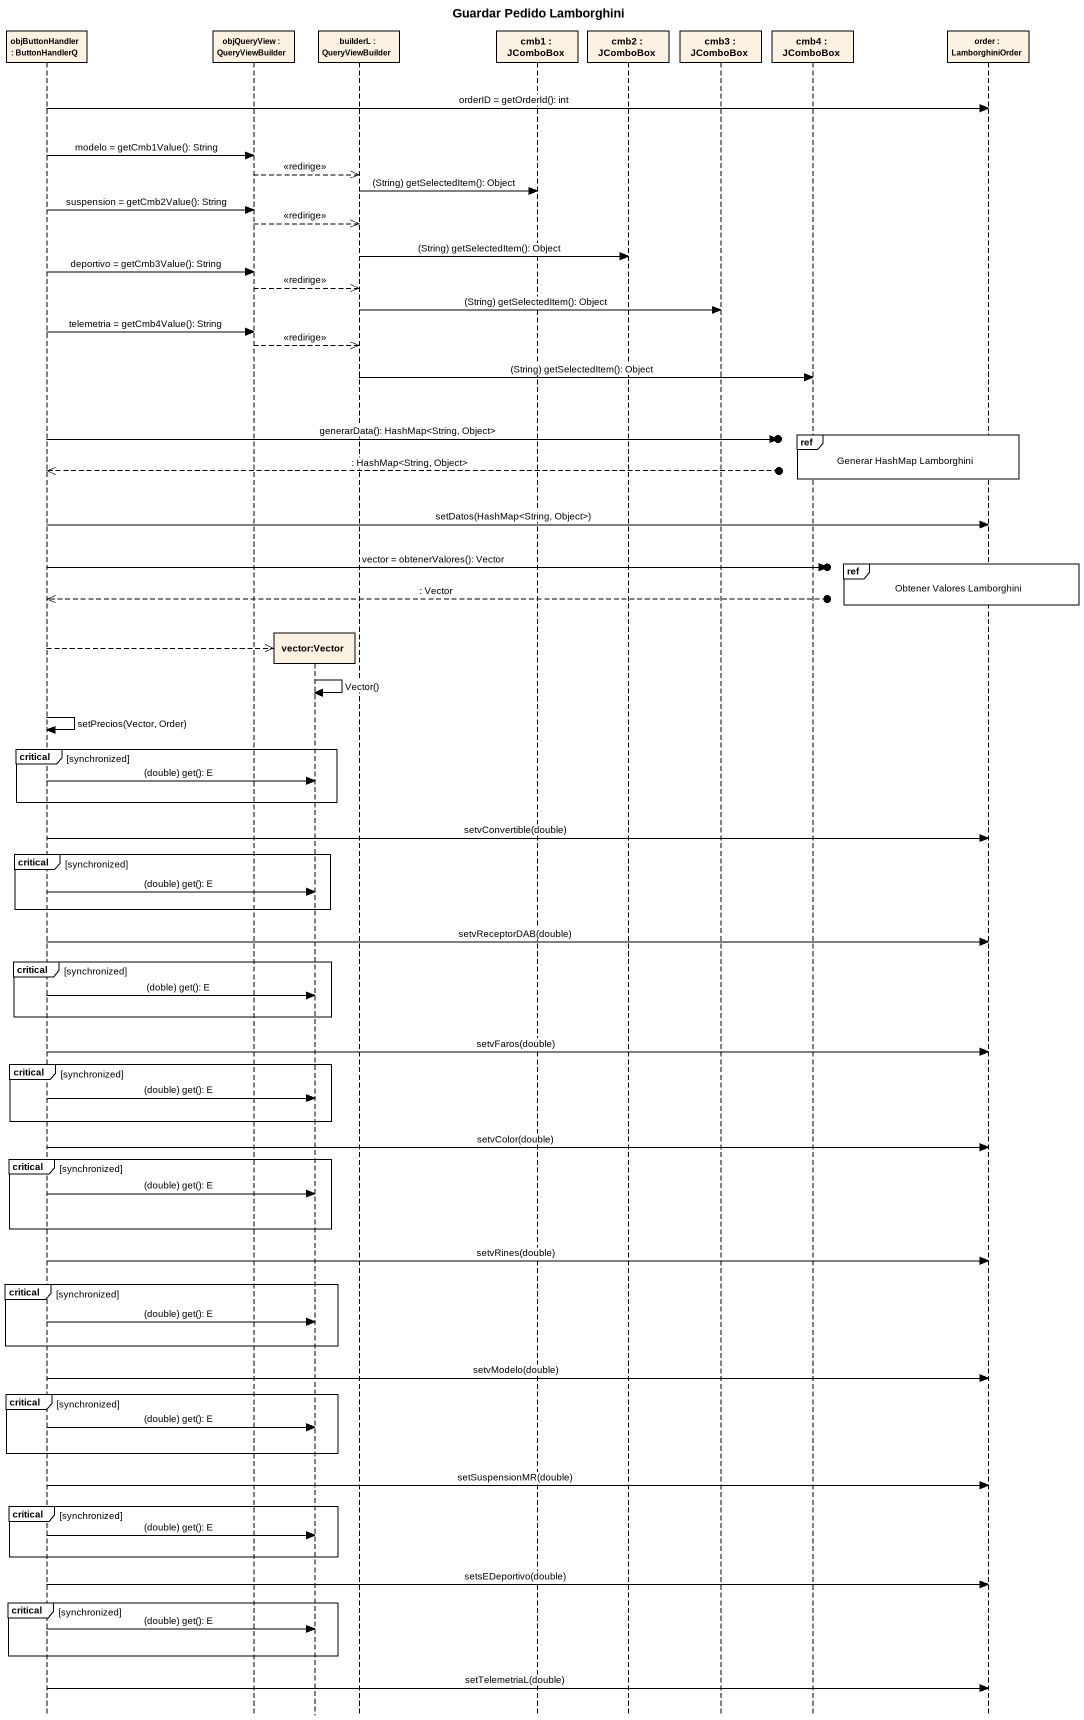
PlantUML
@startuml
title Guardar Pedido Lamborghini
hide footbox
participant "objButtonHandler : ButtonHandlerQ" as objButtonHandler
participant "objQueryView : QueryViewBuilder" as objQueryView
participant "vector:Vector" as vector_Vector
participant "builderL : QueryViewBuilder" as builderL
participant "cmb1 : JComboBox" as cmb1
participant "cmb2 : JComboBox" as cmb2
participant "cmb3 : JComboBox" as cmb3
participant "cmb4 : JComboBox" as cmb4
participant "order : LamborghiniOrder" as order

objButtonHandler -> order : orderID = getOrderId(): int
objButtonHandler -> objQueryView : modelo = getCmb1Value(): String
objQueryView -->> builderL : <<redirige>>
builderL -> cmb1 : (String) getSelectedItem(): Object
objButtonHandler -> objQueryView : suspension = getCmb2Value(): String
objQueryView -->> builderL : <<redirige>>
builderL -> cmb2 : (String) getSelectedItem(): Object
objButtonHandler -> objQueryView : deportivo = getCmb3Value(): String
objQueryView -->> builderL : <<redirige>>
builderL -> cmb3 : (String) getSelectedItem(): Object
objButtonHandler -> objQueryView : telemetria = getCmb4Value(): String
objQueryView -->> builderL : <<redirige>>
builderL -> cmb4 : (String) getSelectedItem(): Object
ref over cmb4, order : Generar HashMap Lamborghini
objButtonHandler ->o] : generarData(): HashMap<String, Object>
objButtonHandler <<--o] : : HashMap<String, Object>
objButtonHandler -> order : setDatos(HashMap<String, Object>)
ref over order : Obtener Valores Lamborghini
objButtonHandler ->o] : vector = obtenerValores(): Vector
objButtonHandler <<--o] : : Vector
objButtonHandler -->> vector_Vector **
vector_Vector -> vector_Vector : Vector()
objButtonHandler -> objButtonHandler : setPrecios(Vector, Order)
critical synchronized
  objButtonHandler -> vector_Vector : (double) get(): E
end
objButtonHandler -> order : setvConvertible(double)
critical synchronized
  objButtonHandler -> vector_Vector : (double) get(): E
end
objButtonHandler -> order : setvReceptorDAB(double)
critical synchronized
  objButtonHandler -> vector_Vector : (doble) get(): E
end
objButtonHandler -> order : setvFaros(double)
critical synchronized
  objButtonHandler -> vector_Vector : (double) get(): E
end
objButtonHandler -> order : setvColor(double)
critical synchronized
  objButtonHandler -> vector_Vector : (double) get(): E
end
objButtonHandler -> order : setvRines(double)
critical synchronized
  objButtonHandler -> vector_Vector : (double) get(): E
end
objButtonHandler -> order : setvModelo(double)
critical synchronized
  objButtonHandler -> vector_Vector : (double) get(): E
end
objButtonHandler -> order : setSuspensionMR(double)
critical synchronized
  objButtonHandler -> vector_Vector : (double) get(): E
end
objButtonHandler -> order : setsEDeportivo(double)
critical synchronized
  objButtonHandler -> vector_Vector : (double) get(): E
end
objButtonHandler -> order : setTelemetriaL(double)
@enduml
